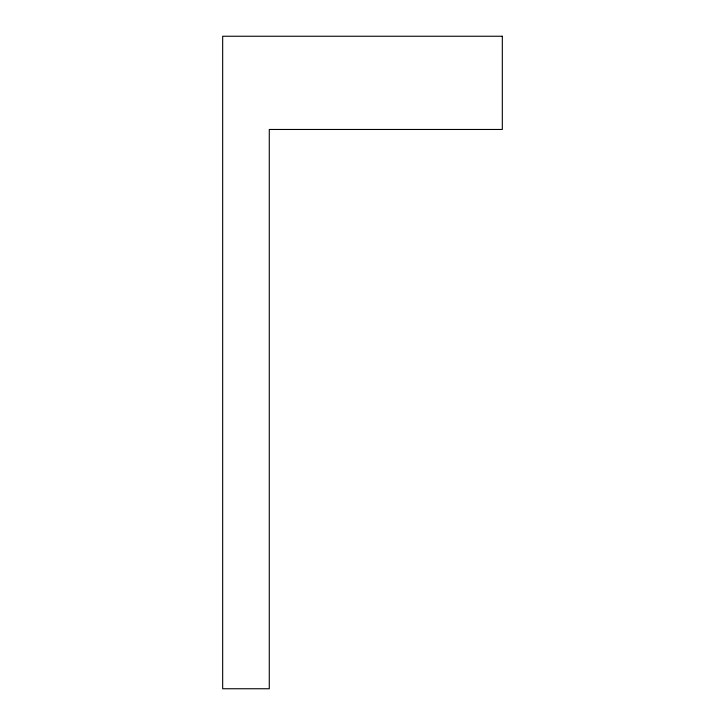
<?xml version="1.0" encoding="UTF-8"?>
<svg xmlns="http://www.w3.org/2000/svg" width="725" height="725" viewBox="0 0 725 725"><rect width="100%" height="100%" fill="white"/><g stroke="black" fill="none" stroke-linecap="round" stroke-linejoin="round"><path stroke-width="1.09" d="M502.325 36.25L222.675 36.25L222.675 688.75L269.283 688.75L269.283 129.467L502.325 129.467L502.325 36.25"/></g></svg>
